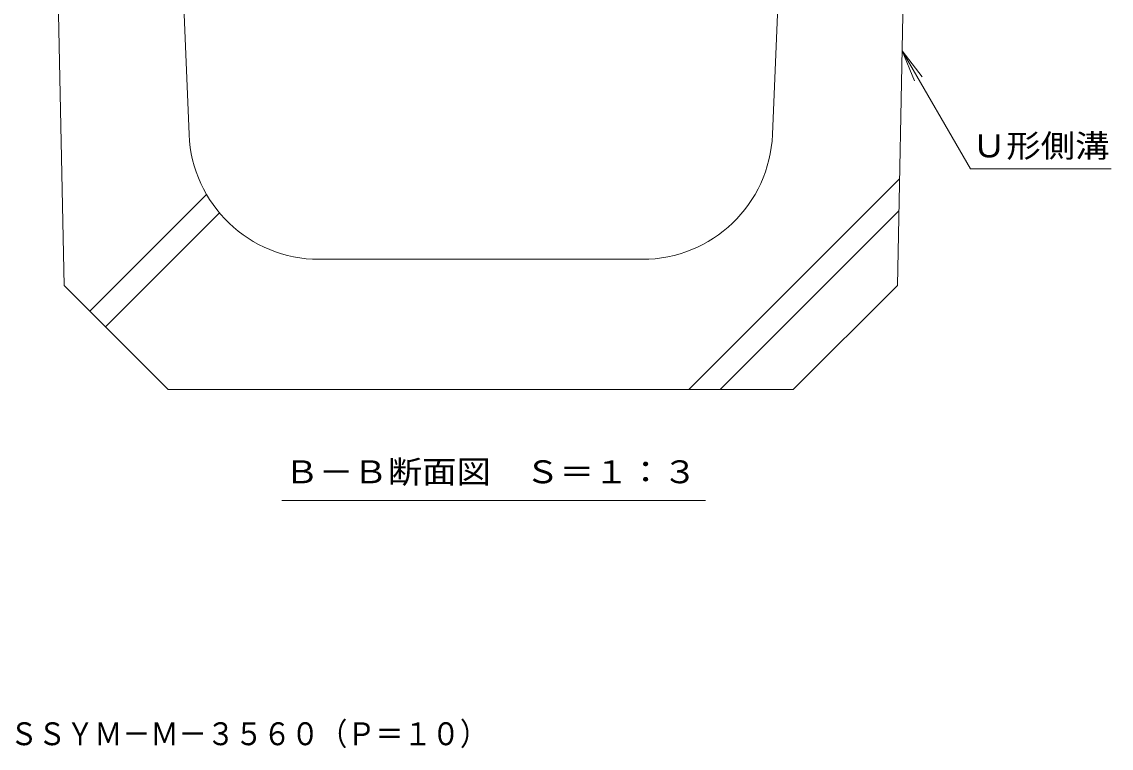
# Model space of a CAD drawing. Units: millimetres at full size, sheet at 1:3; details may follow other scales. Extents: x -1263 to 1183, y -892 to 794.
# Drawn here: x 533 to 951.3, y -803.3 to -524.3 of the extents above; entities that cross this region are included whole.
import ezdxf
from ezdxf.enums import TextEntityAlignment as Align

# ---------------------------------------------------------------- set-up
doc = ezdxf.new("R2010")
doc.units = ezdxf.units.MM
doc.header["$LTSCALE"] = 3
for name, color, linetype, lineweight in [('B-5', 7, 'Continuous', 18), ('B-F', 6, 'Continuous', 9), ('F-5_F-5ﾚｲﾔ', 2, 'Continuous', 18)]:
    doc.layers.add(name, color=color, linetype=linetype, lineweight=lineweight)
doc.styles.add('ＭＳ ゴシック', font='')
doc.styles.get('ＭＳ ゴシック').set_extended_font_data('MS Gothic')

msp = doc.modelspace()

# ---------------------------------------------------------------- linework, layer by layer
at = {"layer": 'B-5'}
for p, q in [((871.033, -535.536), (878.643, -545.453)), ((871.033, -535.536), (875.817, -547.084)), ((871.033, -535.536), (897.213, -580.879)), ((897.213, -580.879), (951.287, -580.879)), ((632.857, -708.175), (795.471, -708.175))]:
    msp.add_line(p, q, dxfattribs=at)
at = {"layer": 'B-F'}
for p, q in [((549.233, -625.567), (544.233, -375.567)), ((597.236, -567.649), (589.233, -375.567)), ((821.229, -567.649), (829.233, -375.567)), ((869.233, -625.567), (874.233, -375.567)), ((789.151, -665.567), (870.051, -584.667)), ((559.192, -635.526), (603.987, -590.731)), ((565.202, -641.537), (608.955, -597.783)), ((801.172, -665.567), (869.805, -596.933)), ((771.273, -615.567), (647.193, -615.567)), ((589.233, -665.567), (549.233, -625.567)), ((829.233, -665.567), (869.233, -625.567)), ((589.233, -665.567), (829.233, -665.567))]:
    msp.add_line(p, q, dxfattribs=at)
for centre, start, end in [((647.193, -565.567), 182.38594, 270), ((771.273, -565.567), 270, 357.61406)]:
    msp.add_arc(centre, 50, start, end, dxfattribs=at)

# ---------------------------------------------------------------- texts
at = {"layer": 'B-5', "color": 2, "style": 'ＭＳ ゴシック', "width": 1.1}
for s, p in [('Ｕ形側溝', (897.819, -579.027)), ('Ｂ－Ｂ断面図\u3000Ｓ＝１：３', (633.926, -704.219))]:
    msp.add_text(s, height=8.798, dxfattribs=at).set_placement(p, align=Align.BOTTOM_LEFT)
at = {"layer": 'F-5_F-5ﾚｲﾔ', "style": 'ＭＳ ゴシック', "width": 0.9}
msp.add_text('Ｕ字溝用\u3000ステンレス製蓋\u3000側溝用\u3000タイル用\u3000充填深さ３０ｍｍ ＳＳＹＭ－Ｍ－３５６０（Ｐ＝１０）', height=8.798, dxfattribs=at).set_placement((199.019, -804.823), align=Align.BOTTOM_LEFT)

doc.saveas('drawing.dxf')
